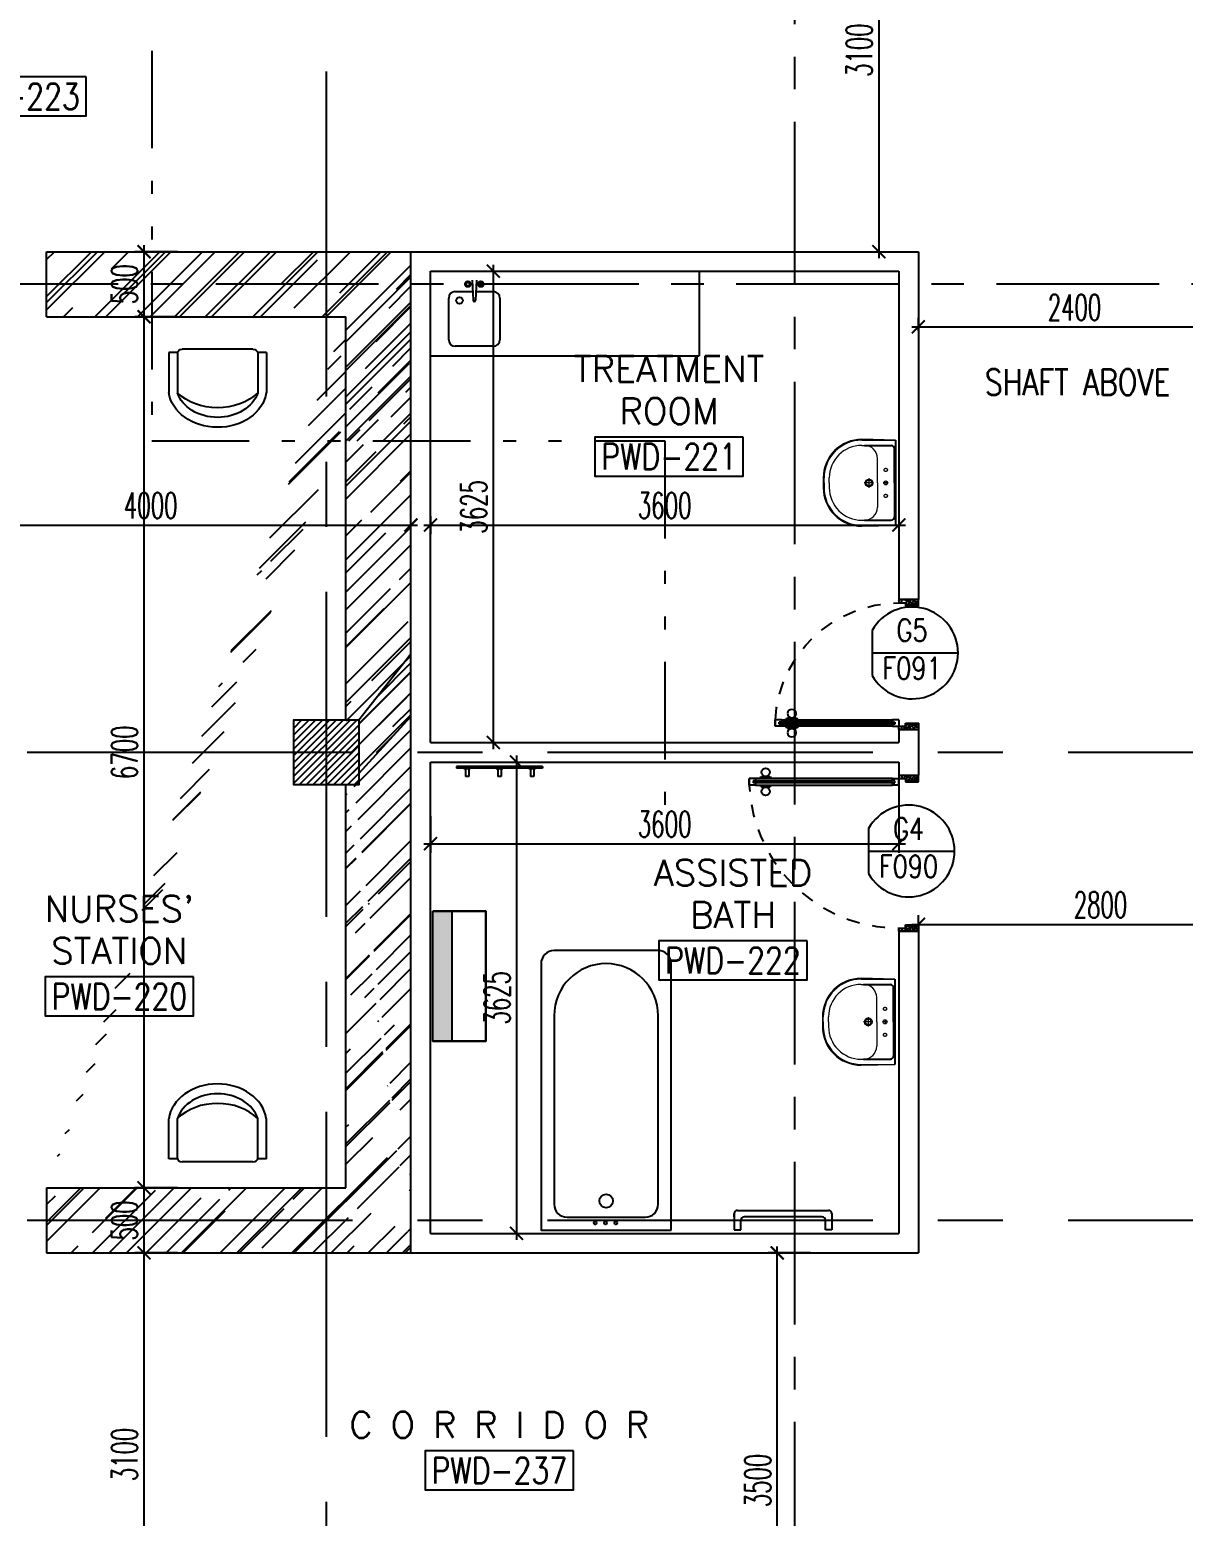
# Model space of a CAD drawing. Extents: x 88852.7 to 88945.7, y 39921.6 to 40001.1.
# Drawn here: x 88918.53 to 88927.4, y 39937 to 39948.44 of the extents above; entities that cross this region are included whole.
import ezdxf
from ezdxf.enums import TextEntityAlignment as Align

# ---------------------------------------------------------------- set-up
doc = ezdxf.new("R2010")
doc.units = 0
doc.header["$MEASUREMENT"] = 0
doc.header["$PDMODE"] = 34
for name, pattern in [('2DASHES', [1.7, 0.75, -0.25, 0.1, -0.25, 0.1, -0.25]), ('CENTER', [2, 1.25, -0.25, 0.25, -0.25]), ('CENTERX2', [4, 2.5, -0.5, 0.5, -0.5]), ('DASHED', [0.75, 0.5, -0.25]), ('HIDDEN', [0.375, 0.25, -0.125])]:
    doc.linetypes.add(name, pattern=pattern)
doc.layers.get('0').update_dxf_attribs({"linetype": 'CONTINUOUS'})
doc.layers.get('DEFPOINTS').update_dxf_attribs({"linetype": 'CONTINUOUS'})
for name, color, linetype in [('A-FUR-ACCES', 11, 'CONTINUOUS'), ('AXES', 11, 'CENTERX2'), ('AXES1', 11, 'CENTER'), ('COL', 2, 'CONTINUOUS'), ('COUNTER', 3, 'CONTINUOUS'), ('DIM', 4, 'CONTINUOUS'), ('DOOR', 7, 'CONTINUOUS'), ('DOOR-CR', 4, 'CONTINUOUS'), ('DOOR-NO', 3, 'CONTINUOUS'), ('FIX', 3, 'CONTINUOUS'), ('FMCHAIR', 3, 'CONTINUOUS'), ('HAT', 8, 'CONTINUOUS'), ('Hatch', 11, 'CONTINUOUS'), ('IND-ES-L', 6, '2DASHES'), ('NON-MEDICAL', 7, 'CONTINUOUS'), ('RM-BOX', 4, 'CONTINUOUS'), ('RM-NAME', 2, 'CONTINUOUS'), ('RM-NO', 2, 'CONTINUOUS'), ('SHAFT', 4, 'CONTINUOUS'), ('WALL', 2, 'CONTINUOUS')]:
    doc.layers.add(name, color=color, linetype=linetype)
doc.styles.add('ROMANS', font='ROMANS.shx', dxfattribs={"width": 0.6})
doc.dimstyles.new('STANDARD in', dxfattribs={"dimtxt": 0.2, "dimasz": 0.1, "dimexe": 0.07, "dimexo": 0.07, "dimgap": 0.05, "dimtad": 1, "dimdec": 0, "dimlfac": 1000, "dimzin": 0, "dimdsep": 46, "dimtxsty": 'ROMANS', "dimblk": 'ARCHTICK', "dimcen": 0.05, "dimdle": 0.05, "dimclrd": 4, "dimclre": 4, "dimclrt": 2, "dimadec": 0, "dimazin": 0, "dimtfac": 1, "dimtdec": 0, "dimtmove": 2, "dimatfit": 3, "dimfxl": 0, "dimtolj": 1, "dimtzin": 0, "dimarcsym": 0})

# ---------------------------------------------------------------- blocks, each defined once
blk = doc.blocks.new('_ARCHTICK')
at = {"color": 0, "linetype": 'ByBlock', "const_width": 0.15}
blk.add_lwpolyline([(-0.5, -0.5), (0.5, 0.5)], dxfattribs=at)
blk = doc.blocks.new('*D293')
at = {"layer": 'DEFPOINTS', "color": 0, "linetype": 'ByBlock'}
for p in [(88921.46, 39944.628), (88917.46, 39944.48), (88921.46, 39944.475)]:
    blk.add_point(p, dxfattribs=at)
at = {"layer": 'DIM', "color": 4, "linetype": 'ByBlock', "lineweight": -2}
for p, q in [((88917.46, 39944.55), (88917.46, 39944.698)), ((88921.46, 39944.545), (88921.46, 39944.698)), ((88917.41, 39944.628), (88921.51, 39944.628))]:
    blk.add_line(p, q, dxfattribs=at)
at = {"layer": 'DIM', "color": 4, "linetype": 'ByBlock', "lineweight": -2, "xscale": 0.1, "yscale": 0.1, "zscale": 0.1, "rotation": 180}
blk.add_blockref('_ARCHTICK', (88917.46, 39944.628), dxfattribs=at)
at = {"layer": 'DIM', "color": 4, "linetype": 'ByBlock', "lineweight": -2, "xscale": 0.1, "yscale": 0.1, "zscale": 0.1}
blk.add_blockref('_ARCHTICK', (88921.46, 39944.628), dxfattribs=at)
at = {"layer": 'DIM', "color": 2, "linetype": 'ByBlock', "insert": (88919.46, 39944.778), "char_height": 0.2, "attachment_point": 5, "style": 'ROMANS'}
blk.add_mtext('\\A1;4000', dxfattribs=at)
blk = doc.blocks.new('*D295')
at = {"layer": 'DEFPOINTS', "color": 0, "linetype": 'ByBlock'}
for p in [(88925.21, 39945.367), (88921.61, 39944.767), (88925.21, 39944.628)]:
    blk.add_point(p, dxfattribs=at)
at = {"layer": 'DIM', "color": 4, "linetype": 'ByBlock', "lineweight": -2}
for p, q in [((88925.21, 39945.297), (88925.21, 39944.558)), ((88921.61, 39944.697), (88921.61, 39944.558)), ((88921.56, 39944.628), (88925.26, 39944.628))]:
    blk.add_line(p, q, dxfattribs=at)
at = {"layer": 'DIM', "color": 4, "linetype": 'ByBlock', "lineweight": -2, "xscale": 0.1, "yscale": 0.1, "zscale": 0.1, "rotation": 180}
blk.add_blockref('_ARCHTICK', (88921.61, 39944.628), dxfattribs=at)
at = {"layer": 'DIM', "color": 4, "linetype": 'ByBlock', "lineweight": -2, "xscale": 0.1, "yscale": 0.1, "zscale": 0.1}
blk.add_blockref('_ARCHTICK', (88925.21, 39944.628), dxfattribs=at)
at = {"layer": 'DIM', "color": 2, "linetype": 'ByBlock', "insert": (88923.41, 39944.778), "char_height": 0.2, "attachment_point": 5, "style": 'ROMANS'}
blk.add_mtext('\\A1;3600', dxfattribs=at)
blk = doc.blocks.new('*D297')
at = {"layer": 'DEFPOINTS', "color": 0, "linetype": 'ByBlock'}
for p in [(88921.79, 39942.805), (88921.79, 39939.18), (88922.272, 39939.18)]:
    blk.add_point(p, dxfattribs=at)
at = {"layer": 'DIM', "color": 4, "linetype": 'ByBlock', "lineweight": -2}
for p, q in [((88922.272, 39942.855), (88922.272, 39939.13)), ((88921.86, 39942.805), (88922.342, 39942.805)), ((88921.86, 39939.18), (88922.342, 39939.18))]:
    blk.add_line(p, q, dxfattribs=at)
at = {"layer": 'DIM', "color": 4, "linetype": 'ByBlock', "lineweight": -2, "xscale": 0.1, "yscale": 0.1, "zscale": 0.1}
for p, rotation in [((88922.272, 39942.805), 90), ((88922.272, 39939.18), 270)]:
    blk.add_blockref('_ARCHTICK', p, dxfattribs=dict(at, rotation=rotation))
at = {"layer": 'DIM', "color": 2, "linetype": 'ByBlock', "insert": (88922.122, 39940.992), "char_height": 0.2, "attachment_point": 5, "rotation": 90, "style": 'ROMANS'}
blk.add_mtext('\\A1;3625', dxfattribs=at)
blk = doc.blocks.new('*D298')
at = {"layer": 'DEFPOINTS', "color": 0, "linetype": 'ByBlock'}
for p in [(88925.21, 39942.805), (88921.61, 39942.458), (88925.21, 39942.177)]:
    blk.add_point(p, dxfattribs=at)
at = {"layer": 'DIM', "color": 4, "linetype": 'ByBlock', "lineweight": -2}
for p, q in [((88925.21, 39942.735), (88925.21, 39942.107)), ((88921.61, 39942.388), (88921.61, 39942.107)), ((88921.56, 39942.177), (88925.26, 39942.177))]:
    blk.add_line(p, q, dxfattribs=at)
at = {"layer": 'DIM', "color": 4, "linetype": 'ByBlock', "lineweight": -2, "xscale": 0.1, "yscale": 0.1, "zscale": 0.1, "rotation": 180}
blk.add_blockref('_ARCHTICK', (88921.61, 39942.177), dxfattribs=at)
at = {"layer": 'DIM', "color": 4, "linetype": 'ByBlock', "lineweight": -2, "xscale": 0.1, "yscale": 0.1, "zscale": 0.1}
blk.add_blockref('_ARCHTICK', (88925.21, 39942.177), dxfattribs=at)
at = {"layer": 'DIM', "color": 2, "linetype": 'ByBlock', "insert": (88923.41, 39942.327), "char_height": 0.2, "attachment_point": 5, "style": 'ROMANS'}
blk.add_mtext('\\A1;3600', dxfattribs=at)
blk = doc.blocks.new('*D296')
at = {"layer": 'DEFPOINTS', "color": 0, "linetype": 'ByBlock'}
for p in [(88921.61, 39946.58), (88921.61, 39942.955), (88922.093, 39942.955)]:
    blk.add_point(p, dxfattribs=at)
at = {"layer": 'DIM', "color": 4, "linetype": 'ByBlock', "lineweight": -2}
for p, q in [((88922.093, 39946.63), (88922.093, 39942.905)), ((88921.68, 39946.58), (88922.163, 39946.58)), ((88921.68, 39942.955), (88922.163, 39942.955))]:
    blk.add_line(p, q, dxfattribs=at)
at = {"layer": 'DIM', "color": 4, "linetype": 'ByBlock', "lineweight": -2, "xscale": 0.1, "yscale": 0.1, "zscale": 0.1}
for p, rotation in [((88922.093, 39946.58), 90), ((88922.093, 39942.955), 270)]:
    blk.add_blockref('_ARCHTICK', p, dxfattribs=dict(at, rotation=rotation))
at = {"layer": 'DIM', "color": 2, "linetype": 'ByBlock', "insert": (88921.943, 39944.767), "char_height": 0.2, "attachment_point": 5, "rotation": 90, "style": 'ROMANS'}
blk.add_mtext('\\A1;3625', dxfattribs=at)
blk = doc.blocks.new('LAV-003')
at = {"layer": 'FIX', "linetype": 'Continuous', "lineweight": 20}
for p, q in [((-328, -285), (-328, -25)), ((327, -285), (327, -25)), ((0, -165), (-188, -165)), ((0, -165), (187, -165)), ((-288, -285), (-288, -265)), ((287, -285), (287, -265)), ((0, -535), (-38, -535)), ((0, -535), (37, -535)), ((0, -575), (-38, -575)), ((0, -575), (37, -575))]:
    blk.add_line(p, q, dxfattribs=at)
at = {"layer": 'FIX', "linetype": 'ByBlock'}
blk.add_line((-328, -25), (327, -25), dxfattribs=at)
at = {"layer": 'FIX', "linetype": 'ByBlock', "ltscale": 0.3}
for p, q in [((-288, -265), (-288, -60)), ((0, -35), (-262, -35)), ((0, -35), (262, -35)), ((287, -265), (287, -60))]:
    blk.add_line(p, q, dxfattribs=at)
at = {"layer": 'FIX', "lineweight": 20}
for p, q in [((-16, -101), (15, -101)), ((0, -85), (0, -116))]:
    blk.add_line(p, q, dxfattribs=at)
at = {"layer": 'FIX', "linetype": 'DASHED', "lineweight": 20, "ltscale": 0.04}
for p, q in [((0, -194), (0, -266)), ((-36, -230), (37, -230))]:
    blk.add_line(p, q, dxfattribs=at)
at = {"layer": 'FIX', "linetype": 'Continuous', "lineweight": 20}
blk.add_lwpolyline([(295, -25), (0, -25), (-328, -25), (-335, -285, 0.414214), (-38, -582), (0, -582), (37, -582, 0.414214), (334, -285), (327, -25), (0, -25)], format="xyb", dxfattribs=at)
at = {"layer": 'FIX', "linetype": 'HIDDEN', "lineweight": 20, "ltscale": 0.05}
for centre in [(-100, -101), (100, -101)]:
    blk.add_circle(centre, 12.4, dxfattribs=at)
at = {"layer": 'FIX', "lineweight": 20}
for centre, radius in [((0, -101), 15.5), ((0, -230), 29.5), ((0, -230), 22.5)]:
    blk.add_circle(centre, radius, dxfattribs=at)
at = {"layer": 'FIX', "linetype": 'ByBlock', "ltscale": 0.3}
for centre, start, end in [((-262, -60), 90, 180), ((262, -60), 0, 90)]:
    blk.add_arc(centre, 25, start, end, dxfattribs=at)
at = {"layer": 'FIX', "linetype": 'Continuous', "lineweight": 20}
for centre, radius, start, end in [((-188, -265), 100, 90, 180), ((187, -265), 100, 0, 90), ((-38, -285), 290, 180, 270), ((-38, -285), 250, 180, 270), ((37, -285), 250, 270, 0), ((37, -285), 290, 270, 0)]:
    blk.add_arc(centre, radius, start, end, dxfattribs=at)
blk = doc.blocks.new('BTUB1')
at = {"layer": 'FIX'}
for points in [[(-500, -25), (-500, -2075, 0.414214), (-400, -2175), (400, -2175, 0.414214), (500, -2075), (500, -25)], [(-400, -1675, 1), (400, -1675), (400, -225, 0.414214), (300, -125), (-300, -125, 0.414214), (-400, -225)]]:
    blk.add_lwpolyline(points, format="xyb", close=True, dxfattribs=at)
for centre, radius in [((-75, -81), 11), ((5, -81), 11), ((85, -81), 11), ((0, -250), 52.2)]:
    blk.add_circle(centre, radius, dxfattribs=at)
blk = doc.blocks.new('RM1')
at = {"layer": 'RM-BOX'}
blk.add_lwpolyline([(570, -200), (-570, -200), (-570, -500), (570, -500)], close=True, dxfattribs=at)
at = {"layer": 'RM-NAME', "style": 'ROMANS'}
for tag, p in [('ROOMNAME1', (0, 324)), ('ROOMNAME2', (0, 0))]:
    blk.add_attdef(tag, text='', height=200, dxfattribs=at).set_placement(p, align=Align.MIDDLE)
at = {"layer": 'RM-NO', "style": 'ROMANS', "width": 0.8}
blk.add_attdef('ROOMNO', text='', height=200, dxfattribs=at).set_placement((0, -350), align=Align.MIDDLE)
blk = doc.blocks.new('DD1')
at = {"layer": 'DOOR-CR'}
blk.add_line((-308, 0), (353, 0), dxfattribs=at)
blk.add_lwpolyline([(-308, -173, 3.820224), (-308, 173)], format="xyb", close=True, dxfattribs=at)
at = {"layer": 'DOOR-NO', "style": 'ROMANS', "width": 0.8}
for tag, p in [('G', (0, 142)), ('000', (0, -141))]:
    blk.add_attdef(tag, text='', height=204, dxfattribs=at).set_placement(p, align=Align.MIDDLE)
blk = doc.blocks.new('DOOR100')
at = {"layer": 'DOOR', "color": 0, "linetype": 'ByBlock'}
for p, q in [((-76, 1251), (-76, 1301)), ((-76, 1301), (-26, 1301)), ((-26, 1301), (-76, 1301)), ((-59, 1251), (-59, 1271)), ((-43, 1271), (-59, 1271)), ((-43, 1251), (-43, 1271)), ((-26, 1251), (-26, 1301)), ((-92, 1206), (-92, 1141)), ((-83, 1206), (-92, 1206)), ((-83, 1129), (-83, 1219)), ((-76, 1219), (-83, 1219)), ((-83, 1206), (-83, 1141)), ((-59, 1251), (-76, 1251)), ((-26, 1251), (-43, 1251)), ((-26, 1219), (-19, 1219)), ((-19, 1129), (-19, 1219)), ((-19, 1206), (-19, 1141)), ((-19, 1206), (-10, 1206)), ((-10, 1206), (-10, 1141)), ((-83, 1141), (-92, 1141)), ((-76, 1129), (-83, 1129)), ((-26, 1129), (-19, 1129)), ((-19, 1141), (-10, 1141)), ((-1201, 0), (-1201, 150)), ((-1201, 150), (-1176, 150)), ((-1201, 150), (-1201, 0)), ((-1176, 150), (-1176, 100)), ((-76, 200), (-59, 200)), ((-76, 150), (-76, 200)), ((-76, 150), (-26, 150)), ((-59, 200), (-59, 180)), ((-59, 180), (-43, 180)), ((-43, 200), (-26, 200)), ((-43, 180), (-43, 200)), ((-26, 200), (-26, 150)), ((-1, 150), (-26, 150)), ((-26, 150), (-26, 100)), ((-1, 150), (-1, 0)), ((-1151, 0), (-1201, 0)), ((-1176, 100), (-1151, 100)), ((-1151, 100), (-1151, 0)), ((-51, 100), (-51, 0)), ((-26, 100), (-51, 100)), ((-51, 0), (-1, 0))]:
    blk.add_line(p, q, dxfattribs=at)
at = {"layer": 'DOOR', "linetype": 'ByBlock'}
for p, q in [((-76, 1251), (-76, 200)), ((-59, 200), (-59, 1251)), ((-43, 200), (-43, 1251)), ((-26, 200), (-26, 1251))]:
    blk.add_line(p, q, dxfattribs=at)
at = {"layer": 'DOOR', "color": 9, "linetype": 'ByBlock'}
for p, q in [((-1151, 0), (-1201, 114)), ((-1151, 0), (-1201, 40)), ((-1151, 0), (-1164, 100)), ((-51, 0), (-1, 114)), ((-51, 0), (-38, 100)), ((-51, 0), (-1, 40))]:
    blk.add_line(p, q, dxfattribs=at)
at = {"layer": 'DOOR', "color": 0, "linetype": 'ByBlock'}
for centre in [(-125, 1174), (22, 1174)]:
    blk.add_circle(centre, 32.4, dxfattribs=at)
at = {"layer": 'DOOR', "linetype": 'HIDDEN', "ltscale": 0.5}
blk.add_arc((-27, 152), 1149, 89.961, 180.0931, dxfattribs=at)
at = {"layer": 'DOOR', "color": 9, "linetype": 'ByBlock'}
for centre, radius, start, end in [((-1151, 0), 154, 103.7142, 108.8947), ((-1151, 0), 134, 100.72, 111.8402), ((-51, 0), 134, 68.1598, 79.28), ((-51, 0), 154, 71.1053, 76.2858), ((-1151, 0), 94.4, 90, 121.9818), ((-1151, 0), 74.4, 90, 132.2236), ((-1151, 0), 54.4, 90, 156.7926), ((-1151, 0), 34.4, 90, 180), ((-1151, 0), 14.4, 90, 180), ((-51, 0), 94.4, 58.0182, 90), ((-51, 0), 74.4, 47.7764, 90), ((-51, 0), 54.4, 23.2074, 90), ((-51, 0), 34.4, 0, 90), ((-51, 0), 14.4, 0, 90), ((-51, 0), 114, 64.0838, 77.3774)]:
    blk.add_arc(centre, radius, start, end, dxfattribs=at)
blk = doc.blocks.new('*X87')
at = {"color": 0}
for p, q in [((238729, 132663), (239216, 133150)), ((238729, 132716), (239163, 133150)), ((238729, 132769), (239110, 133150)), ((238729, 132822), (239057, 133150)), ((238729, 132875), (239004, 133150)), ((238729, 132928), (238951, 133150)), ((238729, 132981), (238898, 133150)), ((238729, 133034), (238845, 133150)), ((238729, 133087), (238791, 133150)), ((238729, 133140), (238738, 133150)), ((238769, 132650), (239229, 133110)), ((238822, 132650), (239229, 133056)), ((238875, 132650), (239229, 133003)), ((238928, 132650), (239229, 132950)), ((238981, 132650), (239229, 132897)), ((239034, 132650), (239229, 132844)), ((239087, 132650), (239229, 132791)), ((239140, 132650), (239229, 132738)), ((239193, 132650), (239229, 132685))]:
    blk.add_line(p, q, dxfattribs=at)
blk = doc.blocks.new('COL50')
at = {"layer": 'COL'}
blk.add_lwpolyline([(-250, 250), (-250, -250), (250, -250), (250, 250)], close=True, dxfattribs=at)
blk = doc.blocks.new('CHR3')
for p, q in [((-0.039, 0.5), (-0.558, 0.5)), ((-0.039, 0.5), (-0.039, 0.412)), ((-0.05, 0.412), (-0.558, 0.412)), ((0, 0.362), (0, -0.362)), ((-0.05, -0.412), (-0.558, -0.412)), ((-0.039, -0.411), (-0.039, -0.5)), ((-0.039, -0.5), (-0.553, -0.5))]:
    blk.add_line(p, q)
for centre, radius, start, end in [((-0.497, 0), 0.503, 97.0495, 263.5769), ((-0.446, 0), 0.427, 105.249, 254.751), ((-0.212, 0), 0.538, 130.0756, 229.9244), ((-0.05, 0.362), 0.05, 0, 90), ((-0.05, -0.362), 0.05, 270, 0)]:
    blk.add_arc(centre, radius, start, end)
blk = doc.blocks.new('DOOR-10')
at = {"layer": 'DOOR', "color": 0, "linetype": 'ByBlock'}
for p, q in [((-26, 1100), (-76, 1100)), ((-76, 1100), (-26, 1100)), ((-76, 1050), (-76, 1100)), ((-59, 1050), (-76, 1050)), ((-43, 1070), (-59, 1070)), ((-59, 1050), (-59, 1070)), ((-43, 1050), (-43, 1070)), ((-26, 1050), (-43, 1050)), ((-26, 1050), (-26, 1100)), ((-83, 1005), (-92, 1005)), ((-92, 1005), (-92, 940)), ((-83, 940), (-92, 940)), ((-76, 1018), (-83, 1018)), ((-83, 928), (-83, 1018)), ((-83, 1005), (-83, 940)), ((-76, 928), (-83, 928)), ((-26, 1018), (-18, 1018)), ((-26, 928), (-18, 928)), ((-18, 928), (-18, 1018)), ((-18, 1005), (-9, 1005)), ((-18, 1005), (-18, 940)), ((-18, 940), (-9, 940)), ((-9, 1005), (-9, 940)), ((-1001, 0), (-1001, 150)), ((-1001, 150), (-976, 150)), ((-1001, 150), (-1001, 0)), ((-976, 150), (-976, 100)), ((-76, 200), (-59, 200)), ((-76, 150), (-76, 200)), ((-76, 150), (-26, 150)), ((-59, 200), (-59, 180)), ((-59, 180), (-43, 180)), ((-43, 200), (-26, 200)), ((-43, 180), (-43, 200)), ((-26, 200), (-26, 150)), ((-1, 150), (-26, 150)), ((-26, 150), (-26, 100)), ((-951, 0), (-1001, 0)), ((-976, 100), (-951, 100)), ((-951, 100), (-951, 0)), ((-51, 100), (-51, 0)), ((-26, 100), (-51, 100)), ((-51, 0), (-1, 0))]:
    blk.add_line(p, q, dxfattribs=at)
at = {"layer": 'DOOR', "linetype": 'ByBlock'}
for p, q in [((-76, 1050), (-76, 200)), ((-59, 200), (-59, 1050)), ((-43, 200), (-43, 1050)), ((-26, 200), (-26, 1050))]:
    blk.add_line(p, q, dxfattribs=at)
at = {"layer": 'DOOR', "color": 9, "linetype": 'ByBlock'}
for p, q in [((-1, 0), (-1, 150)), ((-951, 0), (-1001, 114)), ((-951, 0), (-1001, 40)), ((-951, 0), (-964, 100)), ((-51, 0), (-1, 114)), ((-51, 0), (-37, 100)), ((-51, 0), (-1, 40))]:
    blk.add_line(p, q, dxfattribs=at)
at = {"layer": 'DOOR', "color": 0, "linetype": 'ByBlock'}
for centre in [(-124, 973), (23, 973)]:
    blk.add_circle(centre, 32.4, dxfattribs=at)
at = {"layer": 'DOOR', "linetype": 'HIDDEN', "ltscale": 0.5}
blk.add_arc((-23, 149), 952, 93.1482, 179.9482, dxfattribs=at)
at = {"layer": 'DOOR', "color": 9, "linetype": 'ByBlock'}
for centre, radius, start, end in [((-951, 0), 154, 103.7142, 108.8947), ((-951, 0), 134, 100.72, 111.8402), ((-51, 0), 134, 68.1598, 79.28), ((-51, 0), 154, 71.1053, 76.2858), ((-951, 0), 94.4, 90, 121.9818), ((-951, 0), 74.4, 90, 132.2236), ((-951, 0), 54.4, 90, 156.7926), ((-951, 0), 34.4, 90, 180), ((-951, 0), 14.4, 90, 180), ((-51, 0), 94.4, 58.0182, 90), ((-51, 0), 74.4, 47.7764, 90), ((-51, 0), 54.4, 23.2074, 90), ((-51, 0), 34.4, 0, 90), ((-51, 0), 14.4, 0, 90), ((-51, 0), 114, 64.0838, 77.3774)]:
    blk.add_arc(centre, radius, start, end, dxfattribs=at)
blk = doc.blocks.new('*D830')
at = {"layer": 'DEFPOINTS', "color": 0, "linetype": 'ByBlock'}
for p in [(88924.275, 39939.03), (88924.602, 39939.03), (88924.602, 39935.53)]:
    blk.add_point(p, dxfattribs=at)
at = {"layer": 'DIM', "color": 4, "linetype": 'ByBlock', "lineweight": -2}
for p, q in [((88924.275, 39935.48), (88924.275, 39939.08)), ((88924.532, 39939.03), (88924.205, 39939.03)), ((88924.532, 39935.53), (88924.205, 39935.53))]:
    blk.add_line(p, q, dxfattribs=at)
at = {"layer": 'DIM', "color": 4, "linetype": 'ByBlock', "lineweight": -2, "xscale": 0.1, "yscale": 0.1, "zscale": 0.1}
for p, rotation in [((88924.275, 39939.03), 90), ((88924.275, 39935.53), 270)]:
    blk.add_blockref('_ARCHTICK', p, dxfattribs=dict(at, rotation=rotation))
at = {"layer": 'DIM', "color": 2, "linetype": 'ByBlock', "insert": (88924.125, 39937.28), "char_height": 0.2, "attachment_point": 5, "rotation": 90, "style": 'ROMANS'}
blk.add_mtext('\\A1;3500', dxfattribs=at)
blk = doc.blocks.new('*D840')
at = {"layer": 'DEFPOINTS', "color": 0, "linetype": 'ByBlock'}
for p in [(88919.409, 39939.03), (88919.737, 39939.03), (88919.737, 39935.93)]:
    blk.add_point(p, dxfattribs=at)
at = {"layer": 'DIM', "color": 4, "linetype": 'ByBlock', "lineweight": -2}
for p, q in [((88919.409, 39935.88), (88919.409, 39939.08)), ((88919.667, 39939.03), (88919.339, 39939.03)), ((88919.667, 39935.93), (88919.339, 39935.93))]:
    blk.add_line(p, q, dxfattribs=at)
at = {"layer": 'DIM', "color": 4, "linetype": 'ByBlock', "lineweight": -2, "xscale": 0.1, "yscale": 0.1, "zscale": 0.1}
for p, rotation in [((88919.409, 39939.03), 90), ((88919.409, 39935.93), 270)]:
    blk.add_blockref('_ARCHTICK', p, dxfattribs=dict(at, rotation=rotation))
at = {"layer": 'DIM', "color": 2, "linetype": 'ByBlock', "insert": (88919.259, 39937.48), "char_height": 0.2, "attachment_point": 5, "rotation": 90, "style": 'ROMANS'}
blk.add_mtext('\\A1;3100', dxfattribs=at)
blk = doc.blocks.new('*D841')
at = {"layer": 'DEFPOINTS', "color": 0, "linetype": 'ByBlock'}
for p in [(88919.409, 39939.53), (88919.737, 39939.53), (88919.737, 39939.03)]:
    blk.add_point(p, dxfattribs=at)
at = {"layer": 'DIM', "color": 4, "linetype": 'ByBlock', "lineweight": -2}
for p, q in [((88919.667, 39939.53), (88919.339, 39939.53)), ((88919.409, 39938.98), (88919.409, 39939.58)), ((88919.667, 39939.03), (88919.339, 39939.03))]:
    blk.add_line(p, q, dxfattribs=at)
at = {"layer": 'DIM', "color": 4, "linetype": 'ByBlock', "lineweight": -2, "xscale": 0.1, "yscale": 0.1, "zscale": 0.1}
for p, rotation in [((88919.409, 39939.53), 90), ((88919.409, 39939.03), 270)]:
    blk.add_blockref('_ARCHTICK', p, dxfattribs=dict(at, rotation=rotation))
at = {"layer": 'DIM', "color": 2, "linetype": 'ByBlock', "insert": (88919.259, 39939.28), "char_height": 0.2, "attachment_point": 5, "rotation": 90, "style": 'ROMANS'}
blk.add_mtext('\\A1;500', dxfattribs=at)
blk = doc.blocks.new('*D842')
at = {"layer": 'DEFPOINTS', "color": 0, "linetype": 'ByBlock'}
for p in [(88919.409, 39946.23), (88919.737, 39946.23), (88919.737, 39939.53)]:
    blk.add_point(p, dxfattribs=at)
at = {"layer": 'DIM', "color": 4, "linetype": 'ByBlock', "lineweight": -2}
for p, q in [((88919.409, 39939.48), (88919.409, 39946.28)), ((88919.667, 39946.23), (88919.339, 39946.23)), ((88919.667, 39939.53), (88919.339, 39939.53))]:
    blk.add_line(p, q, dxfattribs=at)
at = {"layer": 'DIM', "color": 4, "linetype": 'ByBlock', "lineweight": -2, "xscale": 0.1, "yscale": 0.1, "zscale": 0.1}
for p, rotation in [((88919.409, 39946.23), 90), ((88919.409, 39939.53), 270)]:
    blk.add_blockref('_ARCHTICK', p, dxfattribs=dict(at, rotation=rotation))
at = {"layer": 'DIM', "color": 2, "linetype": 'ByBlock', "insert": (88919.259, 39942.88), "char_height": 0.2, "attachment_point": 5, "rotation": 90, "style": 'ROMANS'}
blk.add_mtext('\\A1;6700', dxfattribs=at)
blk = doc.blocks.new('*D843')
at = {"layer": 'DEFPOINTS', "color": 0, "linetype": 'ByBlock'}
for p in [(88919.409, 39946.73), (88919.737, 39946.73), (88919.737, 39946.23)]:
    blk.add_point(p, dxfattribs=at)
at = {"layer": 'DIM', "color": 4, "linetype": 'ByBlock', "lineweight": -2}
for p, q in [((88919.667, 39946.73), (88919.339, 39946.73)), ((88919.409, 39946.18), (88919.409, 39946.78)), ((88919.667, 39946.23), (88919.339, 39946.23))]:
    blk.add_line(p, q, dxfattribs=at)
at = {"layer": 'DIM', "color": 4, "linetype": 'ByBlock', "lineweight": -2, "xscale": 0.1, "yscale": 0.1, "zscale": 0.1}
for p, rotation in [((88919.409, 39946.73), 90), ((88919.409, 39946.23), 270)]:
    blk.add_blockref('_ARCHTICK', p, dxfattribs=dict(at, rotation=rotation))
at = {"layer": 'DIM', "color": 2, "linetype": 'ByBlock', "insert": (88919.259, 39946.48), "char_height": 0.2, "attachment_point": 5, "rotation": 90, "style": 'ROMANS'}
blk.add_mtext('\\A1;500', dxfattribs=at)
blk = doc.blocks.new('*D845')
at = {"layer": 'DEFPOINTS', "color": 0, "linetype": 'ByBlock'}
for p in [(88924.648, 39949.83), (88924.647, 39946.73), (88925.056, 39946.73)]:
    blk.add_point(p, dxfattribs=at)
at = {"layer": 'DIM', "color": 4, "linetype": 'ByBlock', "lineweight": -2}
for p, q in [((88924.718, 39949.83), (88925.126, 39949.83)), ((88925.056, 39949.88), (88925.056, 39946.68)), ((88924.717, 39946.73), (88925.126, 39946.73))]:
    blk.add_line(p, q, dxfattribs=at)
at = {"layer": 'DIM', "color": 4, "linetype": 'ByBlock', "lineweight": -2, "xscale": 0.1, "yscale": 0.1, "zscale": 0.1}
for p, rotation in [((88925.056, 39949.83), 90), ((88925.056, 39946.73), 270)]:
    blk.add_blockref('_ARCHTICK', p, dxfattribs=dict(at, rotation=rotation))
at = {"layer": 'DIM', "color": 2, "linetype": 'ByBlock', "insert": (88924.906, 39948.28), "char_height": 0.2, "attachment_point": 5, "rotation": 90, "style": 'ROMANS'}
blk.add_mtext('\\A1;3100', dxfattribs=at)
blk = doc.blocks.new('*D854')
at = {"layer": 'DEFPOINTS', "color": 0, "linetype": 'ByBlock'}
for p in [(88927.76, 39946.152), (88925.36, 39946.052), (88927.76, 39946.052)]:
    blk.add_point(p, dxfattribs=at)
at = {"layer": 'DIM', "color": 4, "linetype": 'ByBlock', "lineweight": -2}
for p, q in [((88925.31, 39946.152), (88927.81, 39946.152)), ((88925.36, 39946.122), (88925.36, 39946.222)), ((88927.76, 39946.122), (88927.76, 39946.222))]:
    blk.add_line(p, q, dxfattribs=at)
at = {"layer": 'DIM', "color": 4, "linetype": 'ByBlock', "lineweight": -2, "xscale": 0.1, "yscale": 0.1, "zscale": 0.1, "rotation": 180}
blk.add_blockref('_ARCHTICK', (88925.36, 39946.152), dxfattribs=at)
at = {"layer": 'DIM', "color": 4, "linetype": 'ByBlock', "lineweight": -2, "xscale": 0.1, "yscale": 0.1, "zscale": 0.1}
blk.add_blockref('_ARCHTICK', (88927.76, 39946.152), dxfattribs=at)
at = {"layer": 'DIM', "color": 2, "linetype": 'ByBlock', "insert": (88926.56, 39946.302), "char_height": 0.2, "attachment_point": 5, "style": 'ROMANS'}
blk.add_mtext('\\A1;2400', dxfattribs=at)
blk = doc.blocks.new('*D855')
at = {"layer": 'DEFPOINTS', "color": 0, "linetype": 'ByBlock'}
for p in [(88925.36, 39941.457), (88928.16, 39941.557), (88928.16, 39941.457)]:
    blk.add_point(p, dxfattribs=at)
at = {"layer": 'DIM', "color": 4, "linetype": 'ByBlock', "lineweight": -2}
for p, q in [((88925.36, 39941.527), (88925.36, 39941.627)), ((88928.16, 39941.527), (88928.16, 39941.627)), ((88925.31, 39941.557), (88928.21, 39941.557))]:
    blk.add_line(p, q, dxfattribs=at)
at = {"layer": 'DIM', "color": 4, "linetype": 'ByBlock', "lineweight": -2, "xscale": 0.1, "yscale": 0.1, "zscale": 0.1, "rotation": 180}
blk.add_blockref('_ARCHTICK', (88925.36, 39941.557), dxfattribs=at)
at = {"layer": 'DIM', "color": 4, "linetype": 'ByBlock', "lineweight": -2, "xscale": 0.1, "yscale": 0.1, "zscale": 0.1}
blk.add_blockref('_ARCHTICK', (88928.16, 39941.557), dxfattribs=at)
at = {"layer": 'DIM', "color": 2, "linetype": 'ByBlock', "insert": (88926.76, 39941.707), "char_height": 0.2, "attachment_point": 5, "style": 'ROMANS'}
blk.add_mtext('\\A1;2800', dxfattribs=at)

msp = doc.modelspace()

# ---------------------------------------------------------------- hatches: boundary and pattern name
at = {"layer": 'A-FUR-ACCES'}
msp.add_hatch(color=3, dxfattribs=at).paths.add_polyline_path([(88921.6282, 39940.659), (88921.7782, 39940.659), (88921.7782, 39941.659), (88921.6282, 39941.659)])
at = {"layer": 'Hatch', "linetype": 'ByBlock'}
h = msp.add_hatch(dxfattribs=at)
h.set_pattern_fill('AR-RROOF', color=256, scale=0.3, angle=45, style=0)
h.paths.add_polyline_path([(88918.6603, 39946.7296), (88918.6603, 39946.2296), (88920.8103, 39946.2296), (88920.8103, 39946.7296)])
h.paths.add_polyline_path([(88920.9603, 39946.2296), (88920.9603, 39945.2752), (88921.4603, 39945.2752), (88921.4603, 39946.7296), (88920.8103, 39946.7296), (88920.8103, 39946.2296)])
h = msp.add_hatch(dxfattribs=at)
h.set_pattern_fill('AR-RROOF', color=256, scale=0.3, angle=45, style=0)
h.set_pattern_definition([(45, (88602.27408, 39809.97983), (0.25455844, 0.6788225), [4.5, -0.6, 1.5, -0.3]), (45, (88602.45015, 39810.36803), (-0.49426764, 0.07000357), [0.9, -0.099, 1.8, -0.225]), (45, (88602.19983, 39810.2662), (0.96095812, 1.24521504), [2.4, -0.42, 1.2, -0.3])])
edge = h.paths.add_edge_path()
edge.add_line((88920.9603, 39939.5296), (88920.9603, 39942.6296))
edge.add_line((88921.4603, 39939.0296), (88921.4603, 39946.7296))
edge.add_line((88918.6603, 39939.5296), (88918.6603, 39939.0296))
edge.add_line((88918.6603, 39939.5296), (88920.9603, 39939.5296))
edge.add_line((88918.6603, 39939.0296), (88921.4603, 39939.0296))
edge.add_line((88920.9603, 39943.1296), (88920.9603, 39946.2296))
h = msp.add_hatch(dxfattribs=at)
h.set_pattern_fill('AR-RROOF', color=256, scale=0.3, angle=45, style=0)
h.paths.add_polyline_path([(88921.4603, 39943.6371), (88921.0603, 39943.1296), (88921.0603, 39942.8796), (88921.2083, 39942.8796), (88921.4603, 39943.1543)])

# ---------------------------------------------------------------- linework, layer by layer
at = {"layer": 'A-FUR-ACCES'}
for p, q in [((88921.8112, 39942.77), (88921.8112, 39942.7573)), ((88922.4716, 39942.77), (88921.8112, 39942.77)), ((88922.4716, 39942.7573), (88921.8112, 39942.7573)), ((88921.8664, 39942.7573), (88921.8664, 39942.7523)), ((88921.9164, 39942.7523), (88921.8664, 39942.7523)), ((88921.8787, 39942.7523), (88921.8787, 39942.6938)), ((88921.9041, 39942.7523), (88921.9041, 39942.6938)), ((88921.9164, 39942.7573), (88921.9164, 39942.7523)), ((88922.1164, 39942.7573), (88922.1164, 39942.7523)), ((88922.1664, 39942.7523), (88922.1164, 39942.7523)), ((88922.1287, 39942.7523), (88922.1287, 39942.6938)), ((88922.1541, 39942.7523), (88922.1541, 39942.6938)), ((88922.1664, 39942.7573), (88922.1664, 39942.7523)), ((88922.3664, 39942.7573), (88922.3664, 39942.7523)), ((88922.4164, 39942.7523), (88922.3664, 39942.7523)), ((88922.3787, 39942.7523), (88922.3787, 39942.6938)), ((88922.4041, 39942.7523), (88922.4041, 39942.6938)), ((88922.4164, 39942.7573), (88922.4164, 39942.7523)), ((88922.4716, 39942.77), (88922.4716, 39942.7573)), ((88921.9041, 39942.6938), (88921.8787, 39942.6938)), ((88922.1541, 39942.6938), (88922.1287, 39942.6938)), ((88922.4041, 39942.6938), (88922.3787, 39942.6938)), ((88923.9454, 39939.332), (88923.9454, 39939.307)), ((88923.9454, 39939.307), (88923.9454, 39939.332)), ((88923.9454, 39939.307), (88923.9454, 39939.207)), ((88923.9704, 39939.357), (88924.6704, 39939.357)), ((88924.6204, 39939.307), (88924.0204, 39939.307)), ((88924.6954, 39939.332), (88924.6954, 39939.307)), ((88924.6954, 39939.307), (88924.6954, 39939.207)), ((88923.9454, 39939.207), (88923.9954, 39939.207)), ((88923.9954, 39939.207), (88923.9954, 39939.282)), ((88924.6454, 39939.207), (88924.6454, 39939.282)), ((88924.6954, 39939.207), (88924.6454, 39939.207))]:
    msp.add_line(p, q, dxfattribs=at)
at = {"layer": 'A-FUR-ACCES', "color": 3}
for p, q in [((88922.0366, 39941.659), (88921.6282, 39941.659)), ((88921.7782, 39940.659), (88921.7782, 39941.659)), ((88922.0366, 39940.659), (88922.0366, 39941.659)), ((88921.6282, 39940.659), (88922.0366, 39940.659))]:
    msp.add_line(p, q, dxfattribs=at)
at = {"layer": 'A-FUR-ACCES'}
for centre, start, end in [((88923.9704, 39939.332), 90, 180), ((88924.0204, 39939.282), 90, 180), ((88924.6204, 39939.282), 0, 90), ((88924.6704, 39939.332), 0, 90)]:
    msp.add_arc(centre, 0.025, start, end, dxfattribs=at)
at = {"layer": 'AXES'}
for p, q in [((88920.8103, 39921.6153), (88920.8103, 40000.4279)), ((88945.0103, 39942.8796), (88876.9703, 39942.8796)), ((88945.0103, 39939.2796), (88876.9703, 39939.2796))]:
    msp.add_line(p, q, dxfattribs=at)
at = {"layer": 'AXES1'}
for p, q in [((88924.4103, 39928.4796), (88924.4103, 39987.2996)), ((88935.2103, 39946.4796), (88876.9703, 39946.4796))]:
    msp.add_line(p, q, dxfattribs=at)
at = {"layer": 'COUNTER'}
for p, q in [((88918.6603, 39946.2296), (88918.6603, 39946.7296)), ((88918.6603, 39946.7296), (88921.4603, 39946.7296)), ((88921.4603, 39939.0296), (88921.4603, 39946.7296)), ((88918.6603, 39946.2296), (88920.9603, 39946.2296)), ((88920.9603, 39943.1296), (88920.9603, 39946.2296)), ((88920.9603, 39939.5296), (88920.9603, 39942.6296)), ((88918.6603, 39939.5296), (88918.6603, 39939.0296)), ((88918.6603, 39939.5296), (88920.9603, 39939.5296)), ((88918.6603, 39939.0296), (88921.4603, 39939.0296))]:
    msp.add_line(p, q, dxfattribs=at)
at = {"layer": 'FIX', "color": 3, "linetype": 'ByBlock', "ltscale": 0.3}
msp.add_lwpolyline([(88921.6282, 39941.659), (88922.0366, 39941.659), (88922.0366, 39940.659), (88921.6282, 39940.659)], close=True, dxfattribs=at)
at = {"layer": 'Hatch', "linetype": 'ByBlock'}
for p, q in [((88921.0603, 39943.1296), (88921.4603, 39943.6371)), ((88920.9603, 39943.1296), (88921.0603, 39943.1296)), ((88921.0603, 39942.7181), (88921.4603, 39943.1543)), ((88921.0603, 39943.1296), (88921.0603, 39942.6296)), ((88921.0603, 39942.6296), (88920.9603, 39942.6296))]:
    msp.add_line(p, q, dxfattribs=at)
at = {"layer": 'IND-ES-L'}
msp.add_lwpolyline([(88919.4681, 39948.2752), (88919.4681, 39945.2752), (88923.4107, 39945.2752), (88923.4107, 39942.2752)], dxfattribs=at)
at = {"layer": 'NON-MEDICAL'}
for p, q in [((88921.9311, 39946.5117), (88921.9371, 39946.3565)), ((88921.9631, 39946.5117), (88921.9571, 39946.3565)), ((88923.6757, 39946.5796), (88923.6757, 39945.9296)), ((88921.7508, 39946.0526), (88921.7508, 39946.3737)), ((88921.8007, 39946.4235), (88921.9371, 39946.4235)), ((88921.9571, 39946.4235), (88922.0936, 39946.4235)), ((88922.1434, 39946.3737), (88922.1434, 39946.0526)), ((88921.6103, 39945.9296), (88923.6757, 39945.9296)), ((88922.0936, 39946.0027), (88921.8007, 39946.0027))]:
    msp.add_line(p, q, dxfattribs=at)
for centre, radius in [((88921.8974, 39946.4806), 0.0217), ((88921.8974, 39946.4806), 0.014), ((88921.9969, 39946.4806), 0.0217), ((88921.9969, 39946.4806), 0.014), ((88921.8327, 39946.3541), 0.0255)]:
    msp.add_circle(centre, radius, dxfattribs=at)
for centre, radius, start, end in [((88921.8007, 39946.3737), 0.0499, 90, 180), ((88922.0936, 39946.3737), 0.0499, 0, 90), ((88921.9471, 39946.3565), 0.00997, 180, 0), ((88921.8007, 39946.0526), 0.0499, 180, 270), ((88922.0936, 39946.0526), 0.0499, 270, 0)]:
    msp.add_arc(centre, radius, start, end, dxfattribs=at)
at = {"layer": 'WALL'}
for p, q in [((88921.4603, 39945.5796), (88921.4603, 39946.7296)), ((88921.4603, 39946.7296), (88925.3603, 39946.7296)), ((88921.4603, 39939.0296), (88921.4603, 39946.7296)), ((88925.3603, 39946.7296), (88925.3603, 39944.0546)), ((88921.6103, 39946.5796), (88925.2103, 39946.5796)), ((88921.6103, 39942.9546), (88921.6103, 39946.5796)), ((88925.2103, 39946.5796), (88925.2103, 39944.0546)), ((88925.2103, 39944.0546), (88925.3603, 39944.0546)), ((88921.6103, 39942.9546), (88925.2103, 39942.9546)), ((88925.2103, 39943.0546), (88925.3603, 39943.0546)), ((88925.2103, 39943.0546), (88925.2103, 39942.9546)), ((88925.3603, 39943.0546), (88925.3603, 39942.7046)), ((88921.6103, 39939.1796), (88921.6103, 39942.8046)), ((88921.6103, 39942.8046), (88925.2103, 39942.8046)), ((88925.2103, 39942.8046), (88925.2103, 39942.7046)), ((88925.2103, 39942.7046), (88925.3603, 39942.7046)), ((88925.2103, 39941.5046), (88925.3603, 39941.5046)), ((88925.2103, 39941.5046), (88925.2103, 39939.1796)), ((88925.3603, 39941.5046), (88925.3603, 39939.0296)), ((88921.6103, 39939.1796), (88925.2103, 39939.1796)), ((88921.4603, 39939.0296), (88925.3603, 39939.0296))]:
    msp.add_line(p, q, dxfattribs=at)
at = {"layer": 'WALL', "linetype": 'ByBlock', "ltscale": 0.3}
msp.add_lwpolyline([(88920.5603, 39943.1296), (88921.0603, 39943.1296), (88921.0603, 39942.6296), (88920.5603, 39942.6296)], close=True, dxfattribs=at)

# ---------------------------------------------------------------- block references
at = {"layer": 'COL', "xscale": -0.001, "yscale": 0.001, "zscale": 0.001}
msp.add_blockref('COL50', (88920.8103, 39942.8796), dxfattribs=at)
at = {"layer": 'DOOR', "color": 0, "linetype": 'ByBlock', "ltscale": 0.3, "xscale": -0.001, "yscale": 0.001, "zscale": 0.001, "rotation": 90}
msp.add_blockref('DOOR-10', (88925.3603, 39943.0539), dxfattribs=at)
at = {"layer": 'DOOR', "color": 0, "linetype": 'ByBlock', "xscale": 0.001, "yscale": 0.001, "zscale": 0.001, "rotation": 90}
msp.add_blockref('DOOR100', (88925.3603, 39942.7046), dxfattribs=at)
at = {"layer": 'DOOR-NO'}
ref = msp.add_blockref('DD1', (88925.3116, 39943.6444), dxfattribs=dict(at, xscale=0.001, yscale=0.001, zscale=0.001))
ref.add_attrib('G', 'G5', dxfattribs={"height": 0.17, "style": 'ROMANS', "width": 0.8}).set_placement((88925.3116, 39943.819), align=Align.MIDDLE)
ref.add_attrib('000', 'F091', dxfattribs={"height": 0.17, "style": 'ROMANS', "width": 0.8}).set_placement((88925.3116, 39943.5266), align=Align.MIDDLE)
ref = msp.add_blockref('DD1', (88925.2849, 39942.1208), dxfattribs=dict(at, xscale=0.001, yscale=0.001, zscale=0.001))
ref.add_attrib('G', 'G4', dxfattribs={"height": 0.17, "style": 'ROMANS', "width": 0.8}).set_placement((88925.2849, 39942.2907), align=Align.MIDDLE)
ref.add_attrib('000', 'F090', dxfattribs={"height": 0.17, "style": 'ROMANS', "width": 0.8}).set_placement((88925.2849, 39942.0029), align=Align.MIDDLE)
at = {"layer": 'FIX', "xscale": 0.001, "yscale": 0.001, "zscale": 0.001}
for name, p, rotation in [('LAV-003', (88925.2103, 39944.9522), 270), ('BTUB1', (88922.9603, 39939.1796), 180)]:
    msp.add_blockref(name, p, dxfattribs=dict(at, rotation=rotation))
at = {"layer": 'FIX', "linetype": 'ByBlock', "ltscale": 0.3, "xscale": 0.001, "yscale": 0.001, "zscale": 0.001, "rotation": 270}
msp.add_blockref('LAV-003', (88925.2045, 39940.8071), dxfattribs=at)
at = {"layer": 'FMCHAIR', "yscale": 0.7500000000000001, "zscale": 0.675, "rotation": 270}
for p, xscale in [((88919.9738, 39945.9795), -0.6), ((88919.9738, 39939.7297), 0.6)]:
    msp.add_blockref('CHR3', p, dxfattribs=dict(at, xscale=xscale))
at = {"layer": 'HAT', "xscale": 0.001, "yscale": 0.001, "zscale": 0.001}
msp.add_blockref('*X87', (88681.8317, 39809.9798), dxfattribs=at)
at = {"layer": 'RM-NAME'}
ref = msp.add_blockref('RM1', (88918.3941, 39948.2745), dxfattribs=dict(at, xscale=0.001, yscale=0.001, zscale=0.001))
ref.add_attrib('ROOMNO', 'PWD-223', dxfattribs={"layer": 'RM-NO', "height": 0.2, "style": 'ROMANS', "width": 0.8}).set_placement((88918.3941, 39947.9245), align=Align.MIDDLE)
at = {"layer": 'RM-NAME', "xscale": 0.001, "yscale": 0.001, "zscale": 0.001}
for p, values in [((88923.4439, 39945.5045), {'ROOMNO': 'PWD-221', 'ROOMNAME2': 'ROOM', 'ROOMNAME1': 'TREATMENT'}), ((88923.9343, 39941.6301), {'ROOMNO': 'PWD-222', 'ROOMNAME2': 'BATH', 'ROOMNAME1': 'ASSISTED'}), ((88919.2188, 39941.353), {'ROOMNO': 'PWD-220', 'ROOMNAME2': 'STATION', 'ROOMNAME1': "NURSES'"}), ((88922.1391, 39937.7073), {'ROOMNO': 'PWD-237', 'ROOMNAME2': 'C O R R I D O R'})]:
    msp.add_blockref('RM1', p, dxfattribs=at).add_auto_attribs(values)

# ---------------------------------------------------------------- texts
at = {"layer": 'SHAFT', "color": 4, "style": 'ROMANS', "width": 0.8}
msp.add_text('SHAFT ABOVE', height=0.2, dxfattribs=at).set_placement((88926.5837, 39945.7267), align=Align.MIDDLE)

# ---------------------------------------------------------------- dimensions: what is measured, and where the dimension line sits
at = {"layer": 'DIM', "linetype": 'ByBlock', "ltscale": 0.3}
for base, p1, p2, picture, middle in [((88925.0555, 39946.7296), (88924.6485, 39949.8296), (88924.6473, 39946.7296), '*D845', (88924.9055, 39948.2796)), ((88919.4092, 39946.7296), (88919.7366, 39946.2296), (88919.7366, 39946.7296), '*D843', (88919.2592, 39946.4796)), ((88922.0927, 39942.9546), (88921.6103, 39946.5796), (88921.6103, 39942.9546), '*D296', (88921.9427, 39944.7671)), ((88919.4092, 39946.2296), (88919.7366, 39939.5296), (88919.7366, 39946.2296), '*D842', (88919.2592, 39942.8796)), ((88922.2725, 39939.1796), (88921.79, 39942.8046), (88921.79, 39939.1796), '*D297', (88922.1225, 39940.9921)), ((88919.4092, 39939.5296), (88919.7366, 39939.0296), (88919.7366, 39939.5296), '*D841', (88919.2592, 39939.2796)), ((88919.4092, 39939.0296), (88919.7366, 39935.9296), (88919.7366, 39939.0296), '*D840', (88919.2592, 39937.4796)), ((88924.2745, 39939.0296), (88924.602, 39935.5296), (88924.602, 39939.0296), '*D830', (88924.1245, 39937.2796))]:
    dim = msp.add_linear_dim(base=base, p1=p1, p2=p2, angle=90, dimstyle='STANDARD in', dxfattribs=at)
    dim.commit()
    dim.dimension.update_dxf_attribs({"geometry": picture, "text_midpoint": middle})
for base, p1, p2, picture, middle in [((88927.7603, 39946.152), (88925.3603, 39946.0518), (88927.7603, 39946.0518), '*D854', (88926.5603, 39946.302)), ((88925.2103, 39944.6281), (88921.6103, 39944.7671), (88925.2103, 39945.3671), '*D295', (88923.4103, 39944.7781)), ((88921.4603, 39944.6281), (88917.4603, 39944.4796), (88921.4603, 39944.4754), '*D293', (88919.4603, 39944.7781)), ((88925.2103, 39942.1772), (88921.6103, 39942.4581), (88925.2103, 39942.8046), '*D298', (88923.4103, 39942.3272)), ((88928.1603, 39941.5568), (88925.3603, 39941.4566), (88928.1603, 39941.4566), '*D855', (88926.7603, 39941.7068))]:
    dim = msp.add_linear_dim(base=base, p1=p1, p2=p2, dimstyle='STANDARD in', dxfattribs=at)
    dim.commit()
    dim.dimension.update_dxf_attribs({"geometry": picture, "text_midpoint": middle})

doc.saveas('drawing.dxf')
